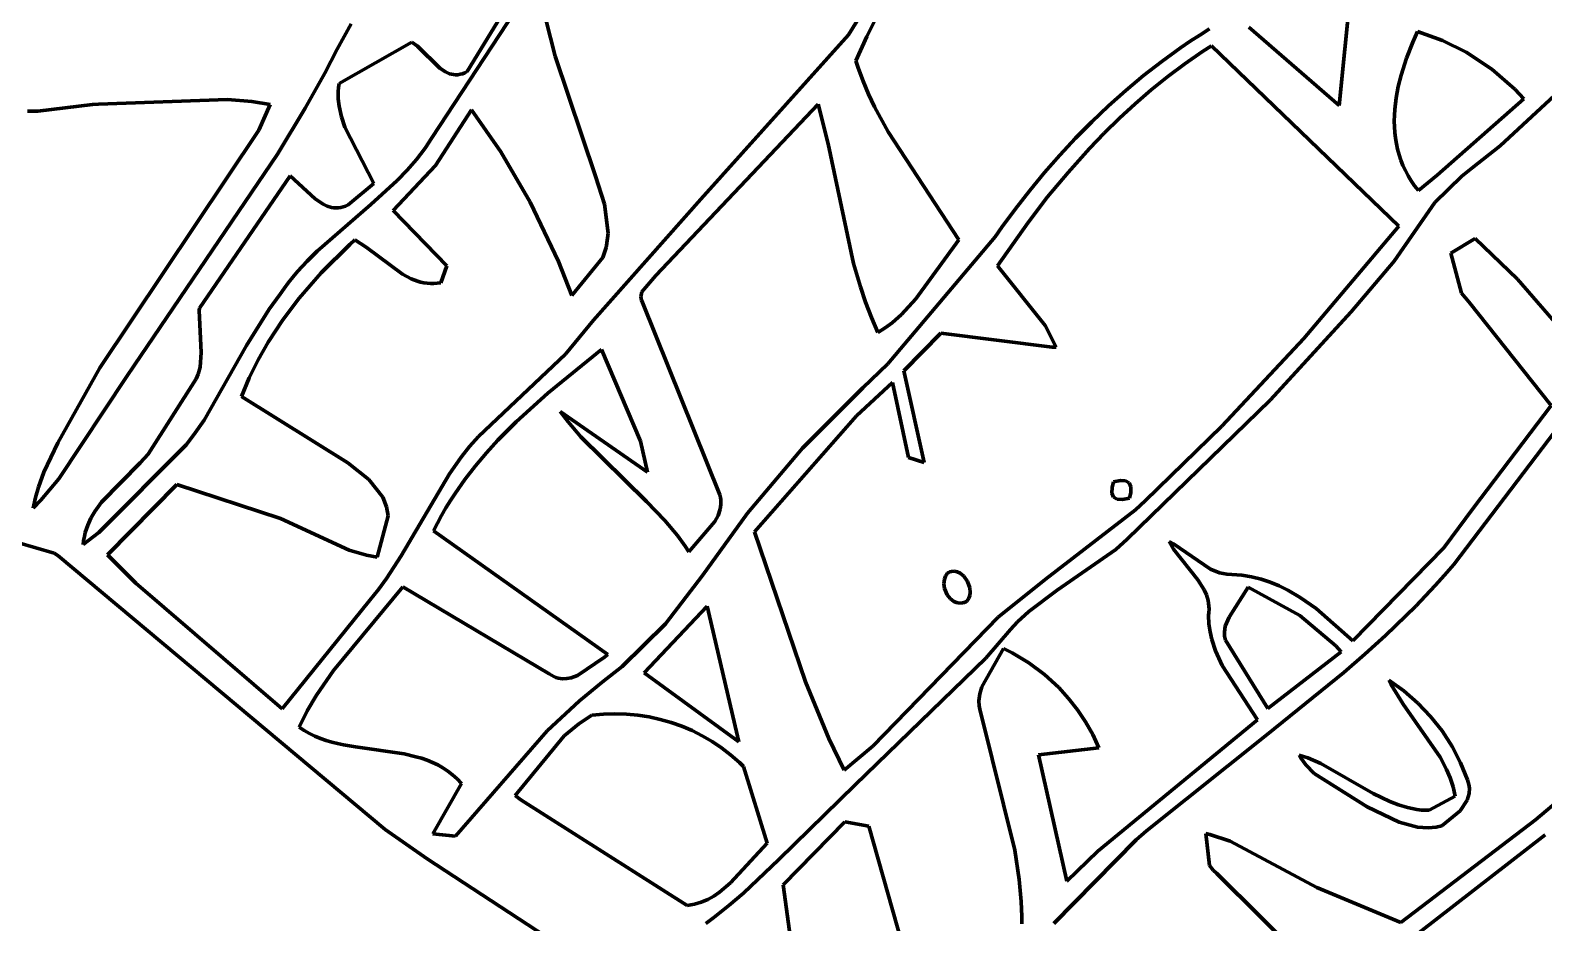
# Model space of a CAD drawing. Header units: millimetres. Extents: x 0 to 12.5, y 0 to 14.6.
# Drawn here: x 6.214 to 8.448, y 4.934 to 6.252 of the extents above; entities that cross this region are included whole.
import ezdxf

# ---------------------------------------------------------------- set-up
doc = ezdxf.new("R2010")
doc.units = ezdxf.units.MM
doc.layers.add('color#131313ff', color=7, linetype='CONTINUOUS', lineweight=100)
doc.layers.add('color#fcfcfcff', color=7, linetype='CONTINUOUS', lineweight=100)

msp = doc.modelspace()

# ---------------------------------------------------------------- linework, layer by layer
at = {"layer": 'color#131313ff'}
for p, q in [((7.4213, 6.2452), (7.4955, 6.3648)), ((6.9284, 6.3058), (6.8586, 6.1911)), ((8.1457, 6.1408), (8.1629, 6.3136)), ((6.8068, 6.0931), (6.9395, 6.2954)), ((6.677, 6.2429), (6.6873, 6.2615)), ((6.9746, 6.268), (6.9884, 6.214)), ((7.4603, 6.2667), (7.4485, 6.2427)), ((7.9398, 6.245), (7.9543, 6.2541)), ((8.0124, 6.2564), (8.1457, 6.1408)), ((6.667, 6.2241), (6.677, 6.2429)), ((6.7773, 6.2343), (6.6696, 6.1732)), ((6.7852, 6.2286), (6.7773, 6.2343)), ((7.2038, 6.0024), (7.4213, 6.2452)), ((7.4485, 6.2427), (7.4324, 6.2067)), ((7.9114, 6.2261), (7.9255, 6.2357)), ((7.9255, 6.2357), (7.9398, 6.245)), ((8.2543, 6.2347), (8.2448, 6.2107)), ((8.2614, 6.25), (8.2543, 6.2347)), ((8.2981, 6.2371), (8.2614, 6.25)), ((8.3329, 6.2199), (8.2981, 6.2371)), ((8.5621, 6.2479), (8.3833, 6.0813)), ((6.6486, 6.1889), (6.667, 6.2241)), ((6.8186, 6.196), (6.7852, 6.2286)), ((6.9884, 6.214), (7.0479, 6.0365)), ((7.8838, 6.2061), (7.9114, 6.2261)), ((7.944, 6.2205), (7.918, 6.2027)), ((7.9573, 6.2291), (7.944, 6.2205)), ((8.2336, 5.9625), (7.9573, 6.2291)), ((8.2448, 6.2107), (8.2369, 6.1859)), ((8.3707, 6.1948), (8.3329, 6.2199)), ((6.6196, 6.1369), (6.6486, 6.1889)), ((6.8268, 6.1905), (6.8186, 6.196)), ((6.8326, 6.1879), (6.8268, 6.1905)), ((6.8355, 6.1871), (6.8326, 6.1879)), ((6.8386, 6.1865), (6.8355, 6.1871)), ((6.8482, 6.187), (6.8449, 6.1864)), ((6.8516, 6.1879), (6.8482, 6.187)), ((6.8551, 6.1893), (6.8516, 6.1879)), ((6.8586, 6.1911), (6.8551, 6.1893)), ((7.4324, 6.2067), (7.4356, 6.1967)), ((7.4356, 6.1967), (7.4429, 6.177)), ((7.8568, 6.1851), (7.8838, 6.2061)), ((7.918, 6.2027), (7.8927, 6.1838)), ((8.4049, 6.165), (8.3707, 6.1948)), ((6.6689, 6.1674), (6.6686, 6.1617)), ((6.6696, 6.1732), (6.6689, 6.1674)), ((6.8417, 6.1863), (6.8386, 6.1865)), ((6.8449, 6.1864), (6.8417, 6.1863)), ((7.4429, 6.177), (7.451, 6.1578)), ((7.8306, 6.1633), (7.8568, 6.1851)), ((7.8927, 6.1838), (7.8682, 6.1641)), ((8.2328, 6.1691), (8.2297, 6.1521)), ((8.2369, 6.1859), (8.2328, 6.1691)), ((8.4183, 6.1509), (8.4049, 6.165)), ((6.2249, 6.1327), (6.3056, 6.1424)), ((6.3056, 6.1424), (6.3146, 6.1428)), ((6.3146, 6.1428), (6.5048, 6.1497)), ((6.5048, 6.1497), (6.5409, 6.1466)), ((6.5409, 6.1466), (6.5678, 6.1425)), ((6.5678, 6.1425), (6.5514, 6.1044)), ((6.6686, 6.1617), (6.6686, 6.1506)), ((6.6686, 6.1506), (6.6698, 6.1398)), ((7.3769, 6.1427), (7.1373, 5.8901)), ((7.3915, 6.0844), (7.3769, 6.1427)), ((7.451, 6.1578), (7.46, 6.1388)), ((7.8052, 6.1405), (7.8306, 6.1633)), ((7.8444, 6.1436), (7.8213, 6.1223)), ((7.8682, 6.1641), (7.8444, 6.1436)), ((8.2297, 6.1521), (8.2277, 6.135)), ((8.2902, 6.0379), (8.4183, 6.1509)), ((6.2099, 6.1328), (6.2249, 6.1327)), ((6.5787, 6.0689), (6.6196, 6.1369)), ((6.6698, 6.1398), (6.6732, 6.124)), ((6.6732, 6.124), (6.6782, 6.1087)), ((6.8653, 6.1345), (6.8121, 6.0524)), ((6.9084, 6.0726), (6.8653, 6.1345)), ((7.46, 6.1388), (7.4801, 6.1019)), ((7.7804, 6.117), (7.8052, 6.1405)), ((7.8213, 6.1223), (7.7988, 6.1002)), ((8.2272, 6.1265), (8.227, 6.118)), ((8.2277, 6.135), (8.2272, 6.1265)), ((6.5514, 6.1044), (6.3168, 5.7537)), ((6.6782, 6.1087), (6.7208, 6.0259)), ((7.4801, 6.1019), (7.5841, 5.9425)), ((7.7564, 6.0926), (7.7804, 6.117)), ((7.7988, 6.1002), (7.777, 6.0775)), ((8.227, 6.118), (8.2272, 6.1096)), ((8.2272, 6.1096), (8.2278, 6.1012)), ((8.2278, 6.1012), (8.2287, 6.0928)), ((6.7906, 6.0696), (6.7969, 6.0781)), ((6.7969, 6.0781), (6.8068, 6.0931)), ((7.4291, 5.9078), (7.3915, 6.0844)), ((7.7332, 6.0675), (7.7564, 6.0926)), ((7.777, 6.0775), (7.7456, 6.0422)), ((8.2287, 6.0928), (8.2301, 6.0845)), ((8.2301, 6.0845), (8.2318, 6.0763)), ((8.2318, 6.0763), (8.234, 6.0682)), ((8.3833, 6.0813), (8.3416, 6.0482)), ((6.3671, 5.7568), (6.5787, 6.0689)), ((6.7702, 6.0455), (6.784, 6.0614)), ((6.784, 6.0614), (6.7906, 6.0696)), ((6.9518, 5.9982), (6.9084, 6.0726)), ((7.7107, 6.0418), (7.7332, 6.0675)), ((8.234, 6.0682), (8.2366, 6.0603)), ((8.2366, 6.0603), (8.2397, 6.0524)), ((6.5974, 6.037), (6.4636, 5.8418)), ((6.6346, 6.0029), (6.5974, 6.037)), ((6.8121, 6.0524), (6.7496, 5.9858)), ((6.7556, 6.0304), (6.7702, 6.0455)), ((7.0479, 6.0365), (7.0612, 5.9952)), ((7.6889, 6.0154), (7.7107, 6.0418)), ((7.7456, 6.0422), (7.7154, 6.0058)), ((8.2397, 6.0524), (8.2433, 6.0447)), ((8.2433, 6.0447), (8.2474, 6.0371)), ((8.2474, 6.0371), (8.2519, 6.0296)), ((8.2627, 6.0153), (8.2902, 6.0379)), ((8.3268, 6.0366), (8.2869, 5.9976)), ((8.3416, 6.0482), (8.3268, 6.0366)), ((6.7208, 6.0259), (6.683, 5.994)), ((6.7168, 5.9949), (6.7556, 6.0304)), ((7.6679, 5.9885), (7.6889, 6.0154)), ((8.2519, 6.0296), (8.257, 6.0224)), ((8.257, 6.0224), (8.2627, 6.0153)), ((6.6462, 5.995), (6.6346, 6.0029)), ((6.6373, 5.9259), (6.7168, 5.9949)), ((6.6523, 5.9922), (6.6462, 5.995)), ((6.6586, 5.9904), (6.6523, 5.9922)), ((6.6618, 5.9899), (6.6586, 5.9904)), ((6.6652, 5.9897), (6.6618, 5.9899)), ((6.6686, 5.9898), (6.6652, 5.9897)), ((6.6721, 5.9903), (6.6686, 5.9898)), ((6.6756, 5.9911), (6.6721, 5.9903)), ((6.6793, 5.9924), (6.6756, 5.9911)), ((6.683, 5.994), (6.6793, 5.9924)), ((6.9934, 5.9106), (6.9518, 5.9982)), ((7.0451, 5.8238), (7.2038, 6.0024)), ((7.0612, 5.9952), (7.067, 5.9525)), ((7.6477, 5.961), (7.6679, 5.9885)), ((7.7154, 6.0058), (7.6866, 5.9683)), ((8.2869, 5.9976), (8.2267, 5.9111)), ((6.7496, 5.9858), (6.8285, 5.9039)), ((7.6866, 5.9683), (7.6414, 5.9039)), ((6.6929, 5.9423), (6.6856, 5.9357)), ((6.7096, 5.9318), (6.6929, 5.9423)), ((7.067, 5.9525), (7.0645, 5.9344)), ((7.4797, 5.7594), (7.6379, 5.9471)), ((7.5841, 5.9425), (7.5207, 5.8556)), ((7.6379, 5.9471), (7.6477, 5.961)), ((8.0937, 5.7968), (8.2336, 5.9625)), ((8.3104, 5.923), (8.3465, 5.9445)), ((8.3465, 5.9445), (8.409, 5.8845)), ((6.6224, 5.9111), (6.6373, 5.9259)), ((6.6856, 5.9357), (6.6433, 5.8937)), ((6.7631, 5.8919), (6.7096, 5.9318)), ((7.064, 5.9312), (7.0591, 5.9162)), ((7.0645, 5.9344), (7.064, 5.9312)), ((8.3264, 5.8639), (8.3104, 5.923)), ((6.6082, 5.8956), (6.6224, 5.9111)), ((6.8285, 5.9039), (6.8198, 5.8792)), ((7.0132, 5.8605), (6.9934, 5.9106)), ((7.0591, 5.9162), (7.0132, 5.8605)), ((7.439, 5.8732), (7.4291, 5.9078)), ((7.6414, 5.9039), (7.7115, 5.8159)), ((8.2267, 5.9111), (8.1633, 5.8361)), ((6.5886, 5.8708), (6.5949, 5.8793)), ((6.5949, 5.8793), (6.6015, 5.8876)), ((6.6015, 5.8876), (6.6082, 5.8956)), ((6.6433, 5.8937), (6.6108, 5.8562)), ((6.7762, 5.885), (6.7631, 5.8919)), ((6.7853, 5.8815), (6.7762, 5.885)), ((6.7899, 5.8801), (6.7853, 5.8815)), ((6.7947, 5.8791), (6.7899, 5.8801)), ((6.7995, 5.8784), (6.7947, 5.8791)), ((6.8044, 5.878), (6.7995, 5.8784)), ((6.8094, 5.878), (6.8044, 5.878)), ((6.8146, 5.8784), (6.8094, 5.878)), ((6.8198, 5.8792), (6.8146, 5.8784)), ((7.1373, 5.8901), (7.1163, 5.8658)), ((8.409, 5.8845), (8.4767, 5.806)), ((6.5665, 5.8402), (6.5826, 5.8621)), ((6.5826, 5.8621), (6.5886, 5.8708)), ((6.6108, 5.8562), (6.5869, 5.8244)), ((7.1163, 5.8658), (7.1148, 5.8583)), ((7.1148, 5.8583), (7.116, 5.8535)), ((7.116, 5.8535), (7.1177, 5.8501)), ((7.4467, 5.8504), (7.439, 5.8732)), ((7.5207, 5.8556), (7.4997, 5.8323)), ((8.3369, 5.8512), (8.3264, 5.8639)), ((6.4636, 5.8418), (6.4631, 5.8382)), ((6.4631, 5.8382), (6.4661, 5.7761)), ((6.5333, 5.7863), (6.5665, 5.8402)), ((7.1177, 5.8501), (7.2318, 5.5658)), ((7.4553, 5.828), (7.4467, 5.8504)), ((7.4997, 5.8323), (7.4858, 5.8199)), ((8.1633, 5.8361), (8.0439, 5.7059)), ((8.4584, 5.698), (8.3369, 5.8512)), ((6.5869, 5.8244), (6.5651, 5.7913)), ((7.0037, 5.7735), (7.0451, 5.8238)), ((7.465, 5.8058), (7.4553, 5.828)), ((7.4757, 5.8125), (7.465, 5.8058)), ((7.4858, 5.8199), (7.4757, 5.8125)), ((7.7115, 5.8159), (7.7281, 5.7841)), ((6.4706, 5.6763), (6.5333, 5.7863)), ((6.5651, 5.7913), (6.5504, 5.7654)), ((7.5579, 5.8045), (7.5031, 5.7489)), ((7.7221, 5.784), (7.5579, 5.8045)), ((7.9724, 5.6673), (8.0937, 5.7968)), ((6.4661, 5.7761), (6.4646, 5.7546)), ((6.5504, 5.7654), (6.5372, 5.7387)), ((6.8756, 5.6523), (7.0037, 5.7735)), ((7.0568, 5.7804), (6.978, 5.7163)), ((7.1147, 5.645), (7.0568, 5.7804)), ((7.7281, 5.7841), (7.7221, 5.784)), ((6.3168, 5.7537), (6.2544, 5.6425)), ((6.256, 5.5895), (6.356, 5.7404)), ((6.356, 5.7404), (6.3671, 5.7568)), ((6.4617, 5.744), (6.4587, 5.7372)), ((6.4646, 5.7546), (6.4617, 5.744)), ((7.4426, 5.7241), (7.4797, 5.7594)), ((7.5031, 5.7489), (7.5334, 5.6135)), ((6.4587, 5.7372), (6.3878, 5.6261)), ((6.5372, 5.7387), (6.5256, 5.7112)), ((7.3537, 5.6349), (7.4426, 5.7241)), ((7.4863, 5.732), (7.4332, 5.6826)), ((7.5102, 5.6212), (7.4863, 5.732)), ((6.5256, 5.7112), (6.6825, 5.613)), ((6.978, 5.7163), (6.9309, 5.6737)), ((8.0439, 5.7059), (7.8329, 5.5004)), ((8.3437, 5.5466), (8.4584, 5.698)), ((6.4551, 5.6541), (6.4706, 5.6763)), ((6.9309, 5.6737), (6.9041, 5.6467)), ((7.0077, 5.6737), (6.996, 5.6892)), ((6.996, 5.6892), (7.125, 5.5992)), ((7.0265, 5.6515), (7.0077, 5.6737)), ((7.4332, 5.6826), (7.2828, 5.5113)), ((8.4833, 5.6847), (8.3147, 5.4631)), ((6.4439, 5.6398), (6.4551, 5.6541)), ((6.8622, 5.6372), (6.8756, 5.6523)), ((7.1236, 5.5563), (7.0265, 5.6515)), ((7.8594, 5.5573), (7.9724, 5.6673)), ((6.2544, 5.6425), (6.2342, 5.5995)), ((6.3153, 5.5101), (6.4439, 5.6398)), ((6.8498, 5.6215), (6.8622, 5.6372)), ((6.9041, 5.6467), (6.8871, 5.628)), ((7.125, 5.5992), (7.1147, 5.645)), ((7.2724, 5.5389), (7.3537, 5.6349)), ((6.3763, 5.6133), (6.3192, 5.5551)), ((6.3878, 5.6261), (6.3763, 5.6133)), ((6.6825, 5.613), (6.7135, 5.5884)), ((6.8325, 5.597), (6.8498, 5.6215)), ((6.8708, 5.6087), (6.8553, 5.5888)), ((6.8871, 5.628), (6.8708, 5.6087)), ((7.5334, 5.6135), (7.5102, 5.6212)), ((6.2342, 5.5995), (6.2261, 5.5771)), ((6.2296, 5.558), (6.256, 5.5895)), ((6.7135, 5.5884), (6.7342, 5.5626)), ((6.7615, 5.476), (6.8325, 5.597)), ((6.8553, 5.5888), (6.8408, 5.568)), ((7.8104, 5.5766), (7.8124, 5.5851)), ((7.8124, 5.5851), (7.8227, 5.5872)), ((7.8227, 5.5872), (7.8304, 5.5866)), ((7.8304, 5.5866), (7.8355, 5.5835)), ((6.2216, 5.5618), (6.2181, 5.5462)), ((6.2261, 5.5771), (6.2216, 5.5618)), ((6.4302, 5.5813), (6.3278, 5.4774)), ((6.5832, 5.5309), (6.4302, 5.5813)), ((6.7342, 5.5626), (6.7397, 5.5482)), ((6.8408, 5.568), (6.8339, 5.5574)), ((7.2318, 5.5658), (7.2326, 5.562)), ((7.2326, 5.562), (7.2331, 5.5584)), ((7.8102, 5.5684), (7.8104, 5.5766)), ((7.8127, 5.5627), (7.8102, 5.5684)), ((7.8178, 5.5596), (7.8127, 5.5627)), ((7.8355, 5.5835), (7.8381, 5.5778)), ((7.8381, 5.5695), (7.8362, 5.561)), ((7.8381, 5.5778), (7.8381, 5.5695)), ((6.2181, 5.5462), (6.2296, 5.558)), ((6.3092, 5.5413), (6.3035, 5.5315)), ((6.3192, 5.5551), (6.3092, 5.5413)), ((6.7397, 5.5482), (6.7422, 5.5351)), ((6.8273, 5.5466), (6.8209, 5.5355)), ((6.8339, 5.5574), (6.8273, 5.5466)), ((7.1503, 5.5281), (7.1236, 5.5563)), ((7.2322, 5.5448), (7.2291, 5.5354)), ((7.2332, 5.5515), (7.2322, 5.5448)), ((7.2331, 5.5584), (7.2332, 5.5515)), ((7.7116, 5.4407), (7.8449, 5.544)), ((7.8257, 5.559), (7.8178, 5.5596)), ((7.8362, 5.561), (7.8257, 5.559)), ((7.8449, 5.544), (7.8594, 5.5573)), ((8.3001, 5.4877), (8.3437, 5.5466)), ((6.2987, 5.5212), (6.2968, 5.5157)), ((6.3035, 5.5315), (6.2987, 5.5212)), ((6.6848, 5.4842), (6.5832, 5.5309)), ((6.7422, 5.5351), (6.7261, 5.4739)), ((6.8148, 5.5242), (6.809, 5.5127)), ((6.8209, 5.5355), (6.8148, 5.5242)), ((7.1689, 5.5057), (7.1503, 5.5281)), ((7.2244, 5.5266), (7.1859, 5.4817)), ((7.2061, 5.447), (7.2724, 5.5389)), ((7.2291, 5.5354), (7.2244, 5.5266)), ((6.2492, 5.48), (6.1674, 5.5032)), ((6.292, 5.4924), (6.3153, 5.5101)), ((6.2927, 5.4985), (6.292, 5.4924)), ((6.2938, 5.5044), (6.2927, 5.4985)), ((6.2951, 5.5102), (6.2938, 5.5044)), ((6.2968, 5.5157), (6.2951, 5.5102)), ((6.809, 5.5127), (7.0664, 5.3303)), ((7.1804, 5.4899), (7.1689, 5.5057)), ((7.2828, 5.5113), (7.358, 5.29)), ((7.8329, 5.5004), (7.816, 5.4854)), ((7.9011, 5.4856), (7.8949, 5.497)), ((7.8949, 5.497), (7.9013, 5.4937)), ((6.2545, 5.4764), (6.2492, 5.48)), ((6.7379, 5.0718), (6.2545, 5.4764)), ((6.3278, 5.4774), (6.3697, 5.4354)), ((6.7102, 5.4766), (6.6848, 5.4842)), ((6.7261, 5.4739), (6.7102, 5.4766)), ((6.7397, 5.4423), (6.7615, 5.476)), ((7.1859, 5.4817), (7.1804, 5.4899)), ((7.816, 5.4854), (7.7295, 5.4252)), ((7.9371, 5.4403), (7.9011, 5.4856)), ((7.9013, 5.4937), (7.9559, 5.4562)), ((8.1658, 5.3501), (8.3001, 5.4877)), ((7.5673, 5.4496), (7.569, 5.4513)), ((7.569, 5.4513), (7.5712, 5.4522)), ((7.5712, 5.4522), (7.5734, 5.4528)), ((7.5734, 5.4528), (7.5778, 5.453)), ((7.5778, 5.453), (7.5821, 5.4521)), ((7.5821, 5.4521), (7.5861, 5.4502)), ((7.5861, 5.4502), (7.5915, 5.4458)), ((7.9559, 5.4562), (7.9691, 5.4508)), ((7.9691, 5.4508), (7.9798, 5.4486)), ((8.3147, 5.4631), (8.3011, 5.4473)), ((6.3697, 5.4354), (6.5855, 5.2499)), ((6.7638, 5.4303), (6.6613, 5.3067)), ((6.7279, 5.4262), (6.7397, 5.4423)), ((6.9798, 5.3014), (6.7638, 5.4303)), ((7.1516, 5.3755), (7.2061, 5.447)), ((7.5624, 5.4345), (7.5631, 5.4415)), ((7.5633, 5.4274), (7.5624, 5.4345)), ((7.5631, 5.4415), (7.5648, 5.4457)), ((7.5648, 5.4457), (7.5673, 5.4496)), ((7.5915, 5.4458), (7.5972, 5.438)), ((7.5972, 5.438), (7.6006, 5.4288)), ((7.6006, 5.4288), (7.6012, 5.4218)), ((7.6422, 5.3854), (7.7116, 5.4407)), ((7.9463, 5.4258), (7.9371, 5.4403)), ((7.9798, 5.4486), (7.9874, 5.4482)), ((8.0112, 5.4295), (7.9833, 5.3854)), ((7.9874, 5.4482), (7.9948, 5.4478)), ((7.9948, 5.4478), (8.0021, 5.4471)), ((8.0021, 5.4471), (8.0164, 5.4448)), ((8.0875, 5.3877), (8.0112, 5.4295)), ((8.0164, 5.4448), (8.0303, 5.4414)), ((8.0303, 5.4414), (8.0438, 5.437)), ((8.0438, 5.437), (8.057, 5.4316)), ((8.057, 5.4316), (8.0698, 5.4253)), ((8.2872, 5.4318), (8.2731, 5.4166)), ((8.3011, 5.4473), (8.2872, 5.4318)), ((6.5855, 5.2499), (6.7153, 5.4105)), ((6.7153, 5.4105), (6.7279, 5.4262)), ((7.5671, 5.4184), (7.5633, 5.4274)), ((7.5714, 5.4127), (7.5671, 5.4184)), ((7.5768, 5.4085), (7.5714, 5.4127)), ((7.5808, 5.4067), (7.5768, 5.4085)), ((7.5852, 5.406), (7.5808, 5.4067)), ((7.5899, 5.4063), (7.5852, 5.406)), ((7.5923, 5.407), (7.5899, 5.4063)), ((7.5947, 5.408), (7.5923, 5.407)), ((7.5964, 5.4096), (7.5947, 5.408)), ((7.599, 5.4132), (7.5964, 5.4096)), ((7.6005, 5.4174), (7.599, 5.4132)), ((7.6012, 5.4218), (7.6005, 5.4174)), ((7.7295, 5.4252), (7.6875, 5.3936)), ((7.9497, 5.4181), (7.9463, 5.4258)), ((7.9522, 5.41), (7.9497, 5.4181)), ((7.953, 5.4058), (7.9522, 5.41)), ((7.9535, 5.4015), (7.953, 5.4058)), ((8.0698, 5.4253), (8.0883, 5.4145)), ((8.0883, 5.4145), (8.1119, 5.3979)), ((8.2731, 5.4166), (8.2587, 5.4017)), ((7.2128, 5.4017), (7.1198, 5.3031)), ((7.2598, 5.2014), (7.2128, 5.4017)), ((7.4576, 5.1946), (7.6422, 5.3854)), ((7.6875, 5.3936), (7.6709, 5.3782)), ((7.9529, 5.3876), (7.9534, 5.3924)), ((7.9535, 5.3755), (7.9529, 5.3876)), ((7.9534, 5.3924), (7.9536, 5.397)), ((7.9536, 5.397), (7.9535, 5.4015)), ((7.9833, 5.3854), (7.9776, 5.3719)), ((8.1408, 5.3428), (8.0875, 5.3877)), ((8.1119, 5.3979), (8.1658, 5.3501)), ((8.2441, 5.387), (8.2142, 5.3584)), ((8.2587, 5.4017), (8.2441, 5.387)), ((7.0874, 5.3126), (7.1516, 5.3755)), ((7.6606, 5.3671), (7.6242, 5.3246)), ((7.6709, 5.3782), (7.6606, 5.3671)), ((7.9552, 5.3638), (7.9535, 5.3755)), ((7.9577, 5.3522), (7.9552, 5.3638)), ((7.9776, 5.3719), (7.9763, 5.3633)), ((7.9763, 5.3633), (7.9766, 5.3573)), ((7.6182, 5.2822), (7.6504, 5.339)), ((7.6504, 5.339), (7.6631, 5.3325)), ((7.9632, 5.3354), (7.9577, 5.3522)), ((7.9766, 5.3573), (7.9779, 5.3511)), ((7.9779, 5.3511), (8.0404, 5.2506)), ((8.1488, 5.3343), (8.1408, 5.3428)), ((8.2142, 5.3584), (8.1836, 5.3305)), ((7.0613, 5.3264), (7.0215, 5.2989)), ((7.0664, 5.3303), (7.0613, 5.3264)), ((7.6242, 5.3246), (7.4311, 5.1378)), ((7.6631, 5.3325), (7.6876, 5.3177)), ((7.6876, 5.3177), (7.7106, 5.3005)), ((7.9728, 5.3138), (7.9632, 5.3354)), ((8.0404, 5.2506), (8.1488, 5.3343)), ((8.1836, 5.3305), (8.1523, 5.3034)), ((6.6613, 5.3067), (6.6362, 5.2699)), ((6.9831, 5.2994), (6.9798, 5.3014)), ((6.9865, 5.2977), (6.9831, 5.2994)), ((6.9898, 5.2964), (6.9865, 5.2977)), ((6.9931, 5.2954), (6.9898, 5.2964)), ((6.9996, 5.2944), (6.9931, 5.2954)), ((7.006, 5.2945), (6.9996, 5.2944)), ((7.0123, 5.2956), (7.006, 5.2945)), ((7.0215, 5.2989), (7.0123, 5.2956)), ((7.0579, 5.2894), (7.0874, 5.3126)), ((7.1198, 5.3031), (7.2598, 5.2014)), ((7.7106, 5.3005), (7.7317, 5.2812)), ((8.0249, 5.2336), (7.9728, 5.3138)), ((8.1523, 5.3034), (8.0394, 5.212)), ((7.0243, 5.2619), (7.0579, 5.2894)), ((7.358, 5.29), (7.3925, 5.206)), ((7.6139, 5.2616), (7.6152, 5.272)), ((7.6152, 5.272), (7.6182, 5.2822)), ((7.7317, 5.2812), (7.7463, 5.2654)), ((8.2187, 5.2921), (8.2409, 5.2763)), ((8.2218, 5.2861), (8.2187, 5.2921)), ((8.2399, 5.257), (8.2218, 5.2861)), ((8.2409, 5.2763), (8.2616, 5.2585)), ((6.6362, 5.2699), (6.6228, 5.2468)), ((6.9767, 5.2175), (7.0243, 5.2619)), ((7.6142, 5.2544), (7.6139, 5.2616)), ((7.6156, 5.2471), (7.6142, 5.2544)), ((7.7463, 5.2654), (7.7596, 5.2486)), ((8.2949, 5.1785), (8.2399, 5.257)), ((8.2616, 5.2585), (8.2805, 5.2387)), ((6.6228, 5.2468), (6.6109, 5.2226)), ((7.0237, 5.2279), (7.0018, 5.2099)), ((7.0429, 5.2403), (7.0237, 5.2279)), ((7.0599, 5.2419), (7.0429, 5.2403)), ((7.0769, 5.2424), (7.0599, 5.2419)), ((7.0938, 5.242), (7.0769, 5.2424)), ((7.1106, 5.2404), (7.0938, 5.242)), ((7.1271, 5.2379), (7.1106, 5.2404)), ((7.1435, 5.2343), (7.1271, 5.2379)), ((7.1596, 5.2298), (7.1435, 5.2343)), ((7.1753, 5.2242), (7.1596, 5.2298)), ((7.6167, 5.2434), (7.6156, 5.2471)), ((7.6668, 5.0412), (7.6167, 5.2434)), ((7.7596, 5.2486), (7.7715, 5.2307)), ((7.7715, 5.2307), (7.7819, 5.212)), ((7.7893, 5.0398), (8.0249, 5.2336)), ((8.2805, 5.2387), (8.2975, 5.2173)), ((6.6109, 5.2226), (6.6184, 5.2177)), ((6.6184, 5.2177), (6.6261, 5.2134)), ((6.6261, 5.2134), (6.6341, 5.2096)), ((6.6341, 5.2096), (6.6422, 5.2062)), ((6.6422, 5.2062), (6.6505, 5.2033)), ((6.8417, 5.0617), (6.9767, 5.2175)), ((7.0018, 5.2099), (6.9297, 5.1217)), ((7.1907, 5.2177), (7.1753, 5.2242)), ((7.2057, 5.2102), (7.1907, 5.2177)), ((7.2202, 5.2018), (7.2057, 5.2102)), ((7.3925, 5.206), (7.4152, 5.1591)), ((7.7819, 5.212), (7.7908, 5.1923)), ((8.0394, 5.212), (7.8611, 5.0697)), ((8.2975, 5.2173), (8.3124, 5.1944)), ((6.6505, 5.2033), (6.659, 5.2008)), ((6.659, 5.2008), (6.6676, 5.1986)), ((6.6676, 5.1986), (6.6764, 5.1967)), ((6.6764, 5.1967), (6.6941, 5.1936)), ((6.6941, 5.1936), (6.7657, 5.1832)), ((6.7657, 5.1832), (6.7829, 5.1792)), ((7.2342, 5.1924), (7.2202, 5.2018)), ((7.2476, 5.1821), (7.2342, 5.1924)), ((7.2604, 5.1708), (7.2476, 5.1821)), ((7.4152, 5.1591), (7.4576, 5.1946)), ((7.7908, 5.1923), (7.7021, 5.1821)), ((7.7021, 5.1821), (7.7436, 4.9954)), ((8.3124, 5.1944), (8.3249, 5.1701)), ((6.7829, 5.1792), (6.7913, 5.1768)), ((6.7913, 5.1768), (6.7995, 5.1739)), ((6.7995, 5.1739), (6.8075, 5.1707)), ((6.8075, 5.1707), (6.8153, 5.167)), ((6.8153, 5.167), (6.8228, 5.1627)), ((6.8228, 5.1627), (6.8301, 5.1579)), ((7.2666, 5.1649), (7.2604, 5.1708)), ((7.3015, 5.0516), (7.2666, 5.1649)), ((8.0888, 5.1779), (8.0865, 5.1817)), ((8.0865, 5.1817), (8.0995, 5.1774)), ((8.0966, 5.1671), (8.0888, 5.1779)), ((8.1087, 5.1545), (8.0966, 5.1671)), ((8.0995, 5.1774), (8.1184, 5.1693)), ((8.1184, 5.1693), (8.196, 5.1248)), ((8.3042, 5.1604), (8.2949, 5.1785)), ((8.3094, 5.1478), (8.3042, 5.1604)), ((8.3249, 5.1701), (8.3349, 5.1448)), ((6.8502, 5.1396), (6.8083, 5.0652)), ((6.8301, 5.1579), (6.8371, 5.1525)), ((6.8371, 5.1525), (6.8438, 5.1464)), ((6.8438, 5.1464), (6.8502, 5.1396)), ((7.4311, 5.1378), (7.3186, 5.0272)), ((8.1867, 5.1051), (8.1087, 5.1545)), ((8.3137, 5.1347), (8.3094, 5.1478)), ((8.3349, 5.1448), (8.337, 5.1383)), ((8.337, 5.1383), (8.3379, 5.1327)), ((6.9297, 5.1217), (6.9381, 5.1155)), ((6.9381, 5.1155), (7.1834, 4.9596)), ((8.196, 5.1248), (8.2206, 5.1128)), ((8.2783, 5.1003), (8.3167, 5.1209)), ((8.3154, 5.1279), (8.3137, 5.1347)), ((8.3167, 5.1209), (8.3154, 5.1279)), ((8.3347, 5.1149), (8.3242, 5.0995)), ((8.3377, 5.1248), (8.3347, 5.1149)), ((8.3379, 5.1327), (8.3377, 5.1248)), ((8.4354, 5.0861), (8.4764, 5.1205)), ((8.2341, 5.0826), (8.1867, 5.1051)), ((8.2206, 5.1128), (8.2333, 5.108)), ((8.2333, 5.108), (8.2464, 5.1041)), ((8.2464, 5.1041), (8.2532, 5.1026)), ((8.2532, 5.1026), (8.26, 5.1013)), ((8.26, 5.1013), (8.267, 5.1004)), ((8.267, 5.1004), (8.2783, 5.1003)), ((8.3242, 5.0995), (8.2971, 5.0771)), ((6.7997, 5.0285), (6.7379, 5.0718)), ((7.3252, 4.99), (7.4161, 5.0831)), ((7.4161, 5.0831), (7.4515, 5.0764)), ((7.4515, 5.0764), (7.524, 4.8208)), ((8.2612, 5.0751), (8.2341, 5.0826)), ((8.2368, 4.9345), (8.4354, 5.0861)), ((8.277, 5.074), (8.2612, 5.0751)), ((8.289, 5.0752), (8.277, 5.074)), ((8.2971, 5.0771), (8.289, 5.0752)), ((6.8083, 5.0652), (6.8417, 5.0617)), ((7.2472, 4.993), (7.3015, 5.0516)), ((7.8459, 5.0562), (7.7245, 4.9329)), ((7.8611, 5.0697), (7.8459, 5.0562)), ((7.9545, 5.0184), (7.9487, 5.066)), ((7.9487, 5.066), (7.9549, 5.0644)), ((7.9549, 5.0644), (7.9848, 5.0543)), ((7.9848, 5.0543), (8.1127, 4.9859)), ((8.4494, 5.064), (8.0907, 4.7851)), ((7.1158, 4.8218), (6.7997, 5.0285)), ((7.3186, 5.0272), (7.2665, 4.9779)), ((7.6734, 4.9979), (7.6668, 5.0412)), ((7.7436, 4.9954), (7.7893, 5.0398)), ((7.9595, 5.0114), (7.9545, 5.0184)), ((7.9649, 5.0068), (7.9595, 5.0114)), ((8.1273, 4.8461), (7.9649, 5.0068)), ((7.2313, 4.9793), (7.2472, 4.993)), ((7.3406, 4.8748), (7.3252, 4.99)), ((7.6763, 4.9652), (7.6734, 4.9979)), ((8.1127, 4.9859), (8.2368, 4.9345)), ((7.1834, 4.9596), (7.1888, 4.9603)), ((7.1888, 4.9603), (7.1941, 4.9614)), ((7.1941, 4.9614), (7.1992, 4.9627)), ((7.1992, 4.9627), (7.2042, 4.9643)), ((7.2042, 4.9643), (7.2137, 4.9684)), ((7.2137, 4.9684), (7.2227, 4.9734)), ((7.2449, 4.9593), (7.2226, 4.9415)), ((7.2227, 4.9734), (7.2313, 4.9793)), ((7.2665, 4.9779), (7.2449, 4.9593)), ((7.6772, 4.9432), (7.6763, 4.9652)), ((7.2226, 4.9415), (7.2112, 4.933)), ((7.6773, 4.9322), (7.6772, 4.9432))]:
    msp.add_line(p, q, dxfattribs=at)
at = {"layer": 'color#fcfcfcff'}
for p, q in [((7.4955, 6.3648), (7.4213, 6.2452)), ((6.8586, 6.1911), (6.9284, 6.3058)), ((8.1629, 6.3136), (8.1457, 6.1408)), ((6.9395, 6.2954), (6.8068, 6.0931)), ((6.6873, 6.2615), (6.677, 6.2429)), ((6.9884, 6.214), (6.9746, 6.268)), ((7.4485, 6.2427), (7.4603, 6.2667)), ((7.9543, 6.2541), (7.9398, 6.245)), ((8.1457, 6.1408), (8.0124, 6.2564)), ((6.677, 6.2429), (6.667, 6.2241)), ((6.6696, 6.1732), (6.7773, 6.2343)), ((6.7773, 6.2343), (6.7852, 6.2286)), ((7.4213, 6.2452), (7.2038, 6.0024)), ((7.4324, 6.2067), (7.4485, 6.2427)), ((7.9255, 6.2357), (7.9114, 6.2261)), ((7.9398, 6.245), (7.9255, 6.2357)), ((8.2448, 6.2107), (8.2543, 6.2347)), ((8.2543, 6.2347), (8.2614, 6.25)), ((8.2614, 6.25), (8.2981, 6.2371)), ((8.2981, 6.2371), (8.3329, 6.2199)), ((8.3833, 6.0813), (8.5621, 6.2479)), ((6.667, 6.2241), (6.6486, 6.1889)), ((6.7852, 6.2286), (6.8186, 6.196)), ((7.0479, 6.0365), (6.9884, 6.214)), ((7.9114, 6.2261), (7.8838, 6.2061)), ((7.918, 6.2027), (7.944, 6.2205)), ((7.944, 6.2205), (7.9573, 6.2291)), ((7.9573, 6.2291), (8.2336, 5.9625)), ((8.2369, 6.1859), (8.2448, 6.2107)), ((8.3329, 6.2199), (8.3707, 6.1948)), ((6.6486, 6.1889), (6.6196, 6.1369)), ((6.8186, 6.196), (6.8268, 6.1905)), ((6.8268, 6.1905), (6.8326, 6.1879)), ((6.8326, 6.1879), (6.8355, 6.1871)), ((6.8355, 6.1871), (6.8386, 6.1865)), ((6.8449, 6.1864), (6.8482, 6.187)), ((6.8482, 6.187), (6.8516, 6.1879)), ((6.8516, 6.1879), (6.8551, 6.1893)), ((6.8551, 6.1893), (6.8586, 6.1911)), ((7.4356, 6.1967), (7.4324, 6.2067)), ((7.4429, 6.177), (7.4356, 6.1967)), ((7.8838, 6.2061), (7.8568, 6.1851)), ((7.8927, 6.1838), (7.918, 6.2027)), ((8.3707, 6.1948), (8.4049, 6.165)), ((6.6686, 6.1617), (6.6689, 6.1674)), ((6.6689, 6.1674), (6.6696, 6.1732)), ((6.8386, 6.1865), (6.8417, 6.1863)), ((6.8417, 6.1863), (6.8449, 6.1864)), ((7.451, 6.1578), (7.4429, 6.177)), ((7.8568, 6.1851), (7.8306, 6.1633)), ((7.8682, 6.1641), (7.8927, 6.1838)), ((8.2297, 6.1521), (8.2328, 6.1691)), ((8.2328, 6.1691), (8.2369, 6.1859)), ((8.4049, 6.165), (8.4183, 6.1509)), ((6.3056, 6.1424), (6.2249, 6.1327)), ((6.3146, 6.1428), (6.3056, 6.1424)), ((6.5048, 6.1497), (6.3146, 6.1428)), ((6.5409, 6.1466), (6.5048, 6.1497)), ((6.5678, 6.1425), (6.5409, 6.1466)), ((6.5514, 6.1044), (6.5678, 6.1425)), ((6.6686, 6.1506), (6.6686, 6.1617)), ((6.6698, 6.1398), (6.6686, 6.1506)), ((7.1373, 5.8901), (7.3769, 6.1427)), ((7.3769, 6.1427), (7.3915, 6.0844)), ((7.46, 6.1388), (7.451, 6.1578)), ((7.8306, 6.1633), (7.8052, 6.1405)), ((7.8213, 6.1223), (7.8444, 6.1436)), ((7.8444, 6.1436), (7.8682, 6.1641)), ((8.2277, 6.135), (8.2297, 6.1521)), ((8.4183, 6.1509), (8.2902, 6.0379)), ((6.2249, 6.1327), (6.2099, 6.1328)), ((6.6196, 6.1369), (6.5787, 6.0689)), ((6.6732, 6.124), (6.6698, 6.1398)), ((6.6782, 6.1087), (6.6732, 6.124)), ((6.8121, 6.0524), (6.8653, 6.1345)), ((6.8653, 6.1345), (6.9084, 6.0726)), ((7.4801, 6.1019), (7.46, 6.1388)), ((7.8052, 6.1405), (7.7804, 6.117)), ((7.7988, 6.1002), (7.8213, 6.1223)), ((8.227, 6.118), (8.2272, 6.1265)), ((8.2272, 6.1265), (8.2277, 6.135)), ((6.3168, 5.7537), (6.5514, 6.1044)), ((6.7208, 6.0259), (6.6782, 6.1087)), ((7.5841, 5.9425), (7.4801, 6.1019)), ((7.7804, 6.117), (7.7564, 6.0926)), ((7.777, 6.0775), (7.7988, 6.1002)), ((8.2272, 6.1096), (8.227, 6.118)), ((8.2278, 6.1012), (8.2272, 6.1096)), ((8.2287, 6.0928), (8.2278, 6.1012)), ((6.7969, 6.0781), (6.7906, 6.0696)), ((6.8068, 6.0931), (6.7969, 6.0781)), ((7.3915, 6.0844), (7.4291, 5.9078)), ((7.7564, 6.0926), (7.7332, 6.0675)), ((7.7456, 6.0422), (7.777, 6.0775)), ((8.2301, 6.0845), (8.2287, 6.0928)), ((8.2318, 6.0763), (8.2301, 6.0845)), ((8.234, 6.0682), (8.2318, 6.0763)), ((8.3416, 6.0482), (8.3833, 6.0813)), ((6.5787, 6.0689), (6.3671, 5.7568)), ((6.784, 6.0614), (6.7702, 6.0455)), ((6.7906, 6.0696), (6.784, 6.0614)), ((6.9084, 6.0726), (6.9518, 5.9982)), ((7.7332, 6.0675), (7.7107, 6.0418)), ((8.2366, 6.0603), (8.234, 6.0682)), ((8.2397, 6.0524), (8.2366, 6.0603)), ((6.4636, 5.8418), (6.5974, 6.037)), ((6.5974, 6.037), (6.6346, 6.0029)), ((6.7496, 5.9858), (6.8121, 6.0524)), ((6.7702, 6.0455), (6.7556, 6.0304)), ((7.0612, 5.9952), (7.0479, 6.0365)), ((7.7107, 6.0418), (7.6889, 6.0154)), ((7.7154, 6.0058), (7.7456, 6.0422)), ((8.2433, 6.0447), (8.2397, 6.0524)), ((8.2474, 6.0371), (8.2433, 6.0447)), ((8.2519, 6.0296), (8.2474, 6.0371)), ((8.2902, 6.0379), (8.2627, 6.0153)), ((8.2869, 5.9976), (8.3268, 6.0366)), ((8.3268, 6.0366), (8.3416, 6.0482)), ((6.683, 5.994), (6.7208, 6.0259)), ((6.7556, 6.0304), (6.7168, 5.9949)), ((7.6889, 6.0154), (7.6679, 5.9885)), ((8.257, 6.0224), (8.2519, 6.0296)), ((8.2627, 6.0153), (8.257, 6.0224)), ((6.6346, 6.0029), (6.6462, 5.995)), ((6.7168, 5.9949), (6.6373, 5.9259)), ((6.6462, 5.995), (6.6523, 5.9922)), ((6.6523, 5.9922), (6.6586, 5.9904)), ((6.6586, 5.9904), (6.6618, 5.9899)), ((6.6618, 5.9899), (6.6652, 5.9897)), ((6.6652, 5.9897), (6.6686, 5.9898)), ((6.6686, 5.9898), (6.6721, 5.9903)), ((6.6721, 5.9903), (6.6756, 5.9911)), ((6.6756, 5.9911), (6.6793, 5.9924)), ((6.6793, 5.9924), (6.683, 5.994)), ((6.9518, 5.9982), (6.9934, 5.9106)), ((7.2038, 6.0024), (7.0451, 5.8238)), ((7.067, 5.9525), (7.0612, 5.9952)), ((7.6679, 5.9885), (7.6477, 5.961)), ((7.6866, 5.9683), (7.7154, 6.0058)), ((8.2267, 5.9111), (8.2869, 5.9976)), ((6.8285, 5.9039), (6.7496, 5.9858)), ((7.6414, 5.9039), (7.6866, 5.9683)), ((6.6856, 5.9357), (6.6929, 5.9423)), ((6.6929, 5.9423), (6.7096, 5.9318)), ((7.0645, 5.9344), (7.067, 5.9525)), ((7.6379, 5.9471), (7.4797, 5.7594)), ((7.5207, 5.8556), (7.5841, 5.9425)), ((7.6477, 5.961), (7.6379, 5.9471)), ((8.2336, 5.9625), (8.0937, 5.7968)), ((8.3465, 5.9445), (8.3104, 5.923)), ((8.409, 5.8845), (8.3465, 5.9445)), ((6.6373, 5.9259), (6.6224, 5.9111)), ((6.6433, 5.8937), (6.6856, 5.9357)), ((6.7096, 5.9318), (6.7631, 5.8919)), ((7.0591, 5.9162), (7.064, 5.9312)), ((7.064, 5.9312), (7.0645, 5.9344)), ((8.3104, 5.923), (8.3264, 5.8639)), ((6.6224, 5.9111), (6.6082, 5.8956)), ((6.8198, 5.8792), (6.8285, 5.9039)), ((6.9934, 5.9106), (7.0132, 5.8605)), ((7.0132, 5.8605), (7.0591, 5.9162)), ((7.4291, 5.9078), (7.439, 5.8732)), ((7.7115, 5.8159), (7.6414, 5.9039)), ((8.1633, 5.8361), (8.2267, 5.9111)), ((6.5949, 5.8793), (6.5886, 5.8708)), ((6.6015, 5.8876), (6.5949, 5.8793)), ((6.6082, 5.8956), (6.6015, 5.8876)), ((6.6108, 5.8562), (6.6433, 5.8937)), ((6.7631, 5.8919), (6.7762, 5.885)), ((6.7762, 5.885), (6.7853, 5.8815)), ((6.7853, 5.8815), (6.7899, 5.8801)), ((6.7899, 5.8801), (6.7947, 5.8791)), ((6.7947, 5.8791), (6.7995, 5.8784)), ((6.7995, 5.8784), (6.8044, 5.878)), ((6.8044, 5.878), (6.8094, 5.878)), ((6.8094, 5.878), (6.8146, 5.8784)), ((6.8146, 5.8784), (6.8198, 5.8792)), ((7.1163, 5.8658), (7.1373, 5.8901)), ((8.4767, 5.806), (8.409, 5.8845)), ((6.5826, 5.8621), (6.5665, 5.8402)), ((6.5886, 5.8708), (6.5826, 5.8621)), ((6.5869, 5.8244), (6.6108, 5.8562)), ((7.1148, 5.8583), (7.1163, 5.8658)), ((7.116, 5.8535), (7.1148, 5.8583)), ((7.1177, 5.8501), (7.116, 5.8535)), ((7.439, 5.8732), (7.4467, 5.8504)), ((7.4997, 5.8323), (7.5207, 5.8556)), ((8.3264, 5.8639), (8.3369, 5.8512)), ((6.4631, 5.8382), (6.4636, 5.8418)), ((6.4661, 5.7761), (6.4631, 5.8382)), ((6.5665, 5.8402), (6.5333, 5.7863)), ((7.2318, 5.5658), (7.1177, 5.8501)), ((7.4467, 5.8504), (7.4553, 5.828)), ((7.4858, 5.8199), (7.4997, 5.8323)), ((8.0439, 5.7059), (8.1633, 5.8361)), ((8.3369, 5.8512), (8.4584, 5.698)), ((6.5651, 5.7913), (6.5869, 5.8244)), ((7.0451, 5.8238), (7.0037, 5.7735)), ((7.4553, 5.828), (7.465, 5.8058)), ((7.465, 5.8058), (7.4757, 5.8125)), ((7.4757, 5.8125), (7.4858, 5.8199)), ((7.7281, 5.7841), (7.7115, 5.8159)), ((6.5333, 5.7863), (6.4706, 5.6763)), ((6.5504, 5.7654), (6.5651, 5.7913)), ((7.5031, 5.7489), (7.5579, 5.8045)), ((7.5579, 5.8045), (7.7221, 5.784)), ((8.0937, 5.7968), (7.9724, 5.6673)), ((6.4646, 5.7546), (6.4661, 5.7761)), ((6.5372, 5.7387), (6.5504, 5.7654)), ((7.0037, 5.7735), (6.8756, 5.6523)), ((6.978, 5.7163), (7.0568, 5.7804)), ((7.0568, 5.7804), (7.1147, 5.645)), ((7.7221, 5.784), (7.7281, 5.7841)), ((6.2544, 5.6425), (6.3168, 5.7537)), ((6.356, 5.7404), (6.256, 5.5895)), ((6.3671, 5.7568), (6.356, 5.7404)), ((6.4587, 5.7372), (6.4617, 5.744)), ((6.4617, 5.744), (6.4646, 5.7546)), ((7.4797, 5.7594), (7.4426, 5.7241)), ((7.5334, 5.6135), (7.5031, 5.7489)), ((6.3878, 5.6261), (6.4587, 5.7372)), ((6.5256, 5.7112), (6.5372, 5.7387)), ((7.4426, 5.7241), (7.3537, 5.6349)), ((7.4332, 5.6826), (7.4863, 5.732)), ((7.4863, 5.732), (7.5102, 5.6212)), ((6.6825, 5.613), (6.5256, 5.7112)), ((6.9309, 5.6737), (6.978, 5.7163)), ((7.8329, 5.5004), (8.0439, 5.7059)), ((8.4584, 5.698), (8.3437, 5.5466)), ((6.4706, 5.6763), (6.4551, 5.6541)), ((6.9041, 5.6467), (6.9309, 5.6737)), ((7.125, 5.5992), (6.996, 5.6892)), ((6.996, 5.6892), (7.0077, 5.6737)), ((7.0077, 5.6737), (7.0265, 5.6515)), ((7.2828, 5.5113), (7.4332, 5.6826)), ((8.3147, 5.4631), (8.4833, 5.6847)), ((6.4551, 5.6541), (6.4439, 5.6398)), ((6.8756, 5.6523), (6.8622, 5.6372)), ((7.0265, 5.6515), (7.1236, 5.5563)), ((7.9724, 5.6673), (7.8594, 5.5573)), ((6.2342, 5.5995), (6.2544, 5.6425)), ((6.4439, 5.6398), (6.3153, 5.5101)), ((6.8622, 5.6372), (6.8498, 5.6215)), ((6.8871, 5.628), (6.9041, 5.6467)), ((7.1147, 5.645), (7.125, 5.5992)), ((7.3537, 5.6349), (7.2724, 5.5389)), ((6.3192, 5.5551), (6.3763, 5.6133)), ((6.3763, 5.6133), (6.3878, 5.6261)), ((6.7135, 5.5884), (6.6825, 5.613)), ((6.8498, 5.6215), (6.8325, 5.597)), ((6.8553, 5.5888), (6.8708, 5.6087)), ((6.8708, 5.6087), (6.8871, 5.628)), ((7.5102, 5.6212), (7.5334, 5.6135)), ((6.2261, 5.5771), (6.2342, 5.5995)), ((6.256, 5.5895), (6.2296, 5.558)), ((6.7342, 5.5626), (6.7135, 5.5884)), ((6.8325, 5.597), (6.7615, 5.476)), ((6.8408, 5.568), (6.8553, 5.5888)), ((7.8124, 5.5851), (7.8104, 5.5766)), ((7.8227, 5.5872), (7.8124, 5.5851)), ((7.8304, 5.5866), (7.8227, 5.5872)), ((7.8355, 5.5835), (7.8304, 5.5866)), ((6.2181, 5.5462), (6.2216, 5.5618)), ((6.2216, 5.5618), (6.2261, 5.5771)), ((6.3278, 5.4774), (6.4302, 5.5813)), ((6.4302, 5.5813), (6.5832, 5.5309)), ((6.7397, 5.5482), (6.7342, 5.5626)), ((6.8339, 5.5574), (6.8408, 5.568)), ((7.2326, 5.562), (7.2318, 5.5658)), ((7.2331, 5.5584), (7.2326, 5.562)), ((7.8104, 5.5766), (7.8102, 5.5684)), ((7.8102, 5.5684), (7.8127, 5.5627)), ((7.8127, 5.5627), (7.8178, 5.5596)), ((7.8381, 5.5778), (7.8355, 5.5835)), ((7.8362, 5.561), (7.8381, 5.5695)), ((7.8381, 5.5695), (7.8381, 5.5778)), ((6.2296, 5.558), (6.2181, 5.5462)), ((6.3035, 5.5315), (6.3092, 5.5413)), ((6.3092, 5.5413), (6.3192, 5.5551)), ((6.7422, 5.5351), (6.7397, 5.5482)), ((6.8209, 5.5355), (6.8273, 5.5466)), ((6.8273, 5.5466), (6.8339, 5.5574)), ((7.1236, 5.5563), (7.1503, 5.5281)), ((7.2291, 5.5354), (7.2322, 5.5448)), ((7.2322, 5.5448), (7.2332, 5.5515)), ((7.2332, 5.5515), (7.2331, 5.5584)), ((7.8449, 5.544), (7.7116, 5.4407)), ((7.8178, 5.5596), (7.8257, 5.559)), ((7.8257, 5.559), (7.8362, 5.561)), ((7.8594, 5.5573), (7.8449, 5.544)), ((8.3437, 5.5466), (8.3001, 5.4877)), ((6.2968, 5.5157), (6.2987, 5.5212)), ((6.2987, 5.5212), (6.3035, 5.5315)), ((6.5832, 5.5309), (6.6848, 5.4842)), ((6.7261, 5.4739), (6.7422, 5.5351)), ((6.809, 5.5127), (6.8148, 5.5242)), ((6.8148, 5.5242), (6.8209, 5.5355)), ((7.1503, 5.5281), (7.1689, 5.5057)), ((7.1859, 5.4817), (7.2244, 5.5266)), ((7.2724, 5.5389), (7.2061, 5.447)), ((7.2244, 5.5266), (7.2291, 5.5354)), ((6.1674, 5.5032), (6.2492, 5.48)), ((6.3153, 5.5101), (6.292, 5.4924)), ((6.292, 5.4924), (6.2927, 5.4985)), ((6.2927, 5.4985), (6.2938, 5.5044)), ((6.2938, 5.5044), (6.2951, 5.5102)), ((6.2951, 5.5102), (6.2968, 5.5157)), ((7.0664, 5.3303), (6.809, 5.5127)), ((7.1689, 5.5057), (7.1804, 5.4899)), ((7.358, 5.29), (7.2828, 5.5113)), ((7.816, 5.4854), (7.8329, 5.5004)), ((7.9013, 5.4937), (7.8949, 5.497)), ((7.8949, 5.497), (7.9011, 5.4856)), ((6.2492, 5.48), (6.2545, 5.4764)), ((6.2545, 5.4764), (6.7379, 5.0718)), ((6.3697, 5.4354), (6.3278, 5.4774)), ((6.6848, 5.4842), (6.7102, 5.4766)), ((6.7102, 5.4766), (6.7261, 5.4739)), ((6.7615, 5.476), (6.7397, 5.4423)), ((7.1804, 5.4899), (7.1859, 5.4817)), ((7.7295, 5.4252), (7.816, 5.4854)), ((7.9011, 5.4856), (7.9371, 5.4403)), ((7.9559, 5.4562), (7.9013, 5.4937)), ((8.3001, 5.4877), (8.1658, 5.3501)), ((7.569, 5.4513), (7.5673, 5.4496)), ((7.5712, 5.4522), (7.569, 5.4513)), ((7.5734, 5.4528), (7.5712, 5.4522)), ((7.5778, 5.453), (7.5734, 5.4528)), ((7.5821, 5.4521), (7.5778, 5.453)), ((7.5861, 5.4502), (7.5821, 5.4521)), ((7.5915, 5.4458), (7.5861, 5.4502)), ((7.9691, 5.4508), (7.9559, 5.4562)), ((7.9798, 5.4486), (7.9691, 5.4508)), ((8.3011, 5.4473), (8.3147, 5.4631)), ((6.5855, 5.2499), (6.3697, 5.4354)), ((6.6613, 5.3067), (6.7638, 5.4303)), ((6.7397, 5.4423), (6.7279, 5.4262)), ((6.7638, 5.4303), (6.9798, 5.3014)), ((7.2061, 5.447), (7.1516, 5.3755)), ((7.5631, 5.4415), (7.5624, 5.4345)), ((7.5624, 5.4345), (7.5633, 5.4274)), ((7.5648, 5.4457), (7.5631, 5.4415)), ((7.5673, 5.4496), (7.5648, 5.4457)), ((7.5972, 5.438), (7.5915, 5.4458)), ((7.6006, 5.4288), (7.5972, 5.438)), ((7.6012, 5.4218), (7.6006, 5.4288)), ((7.7116, 5.4407), (7.6422, 5.3854)), ((7.9371, 5.4403), (7.9463, 5.4258)), ((7.9874, 5.4482), (7.9798, 5.4486)), ((7.9833, 5.3854), (8.0112, 5.4295)), ((7.9948, 5.4478), (7.9874, 5.4482)), ((8.0021, 5.4471), (7.9948, 5.4478)), ((8.0164, 5.4448), (8.0021, 5.4471)), ((8.0112, 5.4295), (8.0875, 5.3877)), ((8.0303, 5.4414), (8.0164, 5.4448)), ((8.0438, 5.437), (8.0303, 5.4414)), ((8.057, 5.4316), (8.0438, 5.437)), ((8.0698, 5.4253), (8.057, 5.4316)), ((8.2731, 5.4166), (8.2872, 5.4318)), ((8.2872, 5.4318), (8.3011, 5.4473)), ((6.7153, 5.4105), (6.5855, 5.2499)), ((6.7279, 5.4262), (6.7153, 5.4105)), ((7.5633, 5.4274), (7.5671, 5.4184)), ((7.5671, 5.4184), (7.5714, 5.4127)), ((7.5714, 5.4127), (7.5768, 5.4085)), ((7.5768, 5.4085), (7.5808, 5.4067)), ((7.5808, 5.4067), (7.5852, 5.406)), ((7.5852, 5.406), (7.5899, 5.4063)), ((7.5899, 5.4063), (7.5923, 5.407)), ((7.5923, 5.407), (7.5947, 5.408)), ((7.5947, 5.408), (7.5964, 5.4096)), ((7.5964, 5.4096), (7.599, 5.4132)), ((7.599, 5.4132), (7.6005, 5.4174)), ((7.6005, 5.4174), (7.6012, 5.4218)), ((7.6875, 5.3936), (7.7295, 5.4252)), ((7.9463, 5.4258), (7.9497, 5.4181)), ((7.9497, 5.4181), (7.9522, 5.41)), ((7.9522, 5.41), (7.953, 5.4058)), ((7.953, 5.4058), (7.9535, 5.4015)), ((8.0883, 5.4145), (8.0698, 5.4253)), ((8.1119, 5.3979), (8.0883, 5.4145)), ((8.2587, 5.4017), (8.2731, 5.4166)), ((7.1198, 5.3031), (7.2128, 5.4017)), ((7.2128, 5.4017), (7.2598, 5.2014)), ((7.6422, 5.3854), (7.4576, 5.1946)), ((7.6709, 5.3782), (7.6875, 5.3936)), ((7.9534, 5.3924), (7.9529, 5.3876)), ((7.9529, 5.3876), (7.9535, 5.3755)), ((7.9536, 5.397), (7.9534, 5.3924)), ((7.9535, 5.4015), (7.9536, 5.397)), ((7.9776, 5.3719), (7.9833, 5.3854)), ((8.0875, 5.3877), (8.1408, 5.3428)), ((8.1658, 5.3501), (8.1119, 5.3979)), ((8.2142, 5.3584), (8.2441, 5.387)), ((8.2441, 5.387), (8.2587, 5.4017)), ((7.1516, 5.3755), (7.0874, 5.3126)), ((7.6242, 5.3246), (7.6606, 5.3671)), ((7.6606, 5.3671), (7.6709, 5.3782)), ((7.9535, 5.3755), (7.9552, 5.3638)), ((7.9552, 5.3638), (7.9577, 5.3522)), ((7.9763, 5.3633), (7.9776, 5.3719)), ((7.9766, 5.3573), (7.9763, 5.3633)), ((7.6504, 5.339), (7.6182, 5.2822)), ((7.6631, 5.3325), (7.6504, 5.339)), ((7.9577, 5.3522), (7.9632, 5.3354)), ((7.9779, 5.3511), (7.9766, 5.3573)), ((8.0404, 5.2506), (7.9779, 5.3511)), ((8.1408, 5.3428), (8.1488, 5.3343)), ((8.1836, 5.3305), (8.2142, 5.3584)), ((7.0215, 5.2989), (7.0613, 5.3264)), ((7.0613, 5.3264), (7.0664, 5.3303)), ((7.4311, 5.1378), (7.6242, 5.3246)), ((7.6876, 5.3177), (7.6631, 5.3325)), ((7.7106, 5.3005), (7.6876, 5.3177)), ((7.9632, 5.3354), (7.9728, 5.3138)), ((8.1488, 5.3343), (8.0404, 5.2506)), ((8.1523, 5.3034), (8.1836, 5.3305)), ((6.6362, 5.2699), (6.6613, 5.3067)), ((6.9798, 5.3014), (6.9831, 5.2994)), ((6.9831, 5.2994), (6.9865, 5.2977)), ((6.9865, 5.2977), (6.9898, 5.2964)), ((6.9898, 5.2964), (6.9931, 5.2954)), ((6.9931, 5.2954), (6.9996, 5.2944)), ((6.9996, 5.2944), (7.006, 5.2945)), ((7.006, 5.2945), (7.0123, 5.2956)), ((7.0123, 5.2956), (7.0215, 5.2989)), ((7.0874, 5.3126), (7.0579, 5.2894)), ((7.2598, 5.2014), (7.1198, 5.3031)), ((7.7317, 5.2812), (7.7106, 5.3005)), ((7.9728, 5.3138), (8.0249, 5.2336)), ((8.0394, 5.212), (8.1523, 5.3034)), ((7.0579, 5.2894), (7.0243, 5.2619)), ((7.3925, 5.206), (7.358, 5.29)), ((7.6152, 5.272), (7.6139, 5.2616)), ((7.6182, 5.2822), (7.6152, 5.272)), ((7.7463, 5.2654), (7.7317, 5.2812)), ((8.2187, 5.2921), (8.2218, 5.2861)), ((8.2409, 5.2763), (8.2187, 5.2921)), ((8.2218, 5.2861), (8.2399, 5.257)), ((8.2616, 5.2585), (8.2409, 5.2763)), ((6.6228, 5.2468), (6.6362, 5.2699)), ((7.0243, 5.2619), (6.9767, 5.2175)), ((7.6139, 5.2616), (7.6142, 5.2544)), ((7.6142, 5.2544), (7.6156, 5.2471)), ((7.7596, 5.2486), (7.7463, 5.2654)), ((8.2399, 5.257), (8.2949, 5.1785)), ((8.2805, 5.2387), (8.2616, 5.2585)), ((6.6109, 5.2226), (6.6228, 5.2468)), ((7.0018, 5.2099), (7.0237, 5.2279)), ((7.0237, 5.2279), (7.0429, 5.2403)), ((7.0429, 5.2403), (7.0599, 5.2419)), ((7.0599, 5.2419), (7.0769, 5.2424)), ((7.0769, 5.2424), (7.0938, 5.242)), ((7.0938, 5.242), (7.1106, 5.2404)), ((7.1106, 5.2404), (7.1271, 5.2379)), ((7.1271, 5.2379), (7.1435, 5.2343)), ((7.1435, 5.2343), (7.1596, 5.2298)), ((7.1596, 5.2298), (7.1753, 5.2242)), ((7.6156, 5.2471), (7.6167, 5.2434)), ((7.6167, 5.2434), (7.6668, 5.0412)), ((7.7715, 5.2307), (7.7596, 5.2486)), ((7.7819, 5.212), (7.7715, 5.2307)), ((8.0249, 5.2336), (7.7893, 5.0398)), ((8.2975, 5.2173), (8.2805, 5.2387)), ((6.6184, 5.2177), (6.6109, 5.2226)), ((6.6261, 5.2134), (6.6184, 5.2177)), ((6.6341, 5.2096), (6.6261, 5.2134)), ((6.6422, 5.2062), (6.6341, 5.2096)), ((6.6505, 5.2033), (6.6422, 5.2062)), ((6.9767, 5.2175), (6.8417, 5.0617)), ((6.9297, 5.1217), (7.0018, 5.2099)), ((7.1753, 5.2242), (7.1907, 5.2177)), ((7.1907, 5.2177), (7.2057, 5.2102)), ((7.2057, 5.2102), (7.2202, 5.2018)), ((7.4152, 5.1591), (7.3925, 5.206)), ((7.7908, 5.1923), (7.7819, 5.212)), ((7.8611, 5.0697), (8.0394, 5.212)), ((8.3124, 5.1944), (8.2975, 5.2173)), ((6.659, 5.2008), (6.6505, 5.2033)), ((6.6676, 5.1986), (6.659, 5.2008)), ((6.6764, 5.1967), (6.6676, 5.1986)), ((6.6941, 5.1936), (6.6764, 5.1967)), ((6.7657, 5.1832), (6.6941, 5.1936)), ((6.7829, 5.1792), (6.7657, 5.1832)), ((7.2202, 5.2018), (7.2342, 5.1924)), ((7.2342, 5.1924), (7.2476, 5.1821)), ((7.2476, 5.1821), (7.2604, 5.1708)), ((7.4576, 5.1946), (7.4152, 5.1591)), ((7.7021, 5.1821), (7.7908, 5.1923)), ((7.7436, 4.9954), (7.7021, 5.1821)), ((8.3249, 5.1701), (8.3124, 5.1944)), ((6.7913, 5.1768), (6.7829, 5.1792)), ((6.7995, 5.1739), (6.7913, 5.1768)), ((6.8075, 5.1707), (6.7995, 5.1739)), ((6.8153, 5.167), (6.8075, 5.1707)), ((6.8228, 5.1627), (6.8153, 5.167)), ((6.8301, 5.1579), (6.8228, 5.1627)), ((7.2604, 5.1708), (7.2666, 5.1649)), ((7.2666, 5.1649), (7.3015, 5.0516)), ((8.0995, 5.1774), (8.0865, 5.1817)), ((8.0865, 5.1817), (8.0888, 5.1779)), ((8.0888, 5.1779), (8.0966, 5.1671)), ((8.0966, 5.1671), (8.1087, 5.1545)), ((8.1184, 5.1693), (8.0995, 5.1774)), ((8.196, 5.1248), (8.1184, 5.1693)), ((8.2949, 5.1785), (8.3042, 5.1604)), ((8.3042, 5.1604), (8.3094, 5.1478)), ((8.3349, 5.1448), (8.3249, 5.1701)), ((6.8083, 5.0652), (6.8502, 5.1396)), ((6.8371, 5.1525), (6.8301, 5.1579)), ((6.8438, 5.1464), (6.8371, 5.1525)), ((6.8502, 5.1396), (6.8438, 5.1464)), ((7.3186, 5.0272), (7.4311, 5.1378)), ((8.1087, 5.1545), (8.1867, 5.1051)), ((8.3094, 5.1478), (8.3137, 5.1347)), ((8.337, 5.1383), (8.3349, 5.1448)), ((8.3379, 5.1327), (8.337, 5.1383)), ((6.9381, 5.1155), (6.9297, 5.1217)), ((7.1834, 4.9596), (6.9381, 5.1155)), ((8.2206, 5.1128), (8.196, 5.1248)), ((8.3167, 5.1209), (8.2783, 5.1003)), ((8.3137, 5.1347), (8.3154, 5.1279)), ((8.3154, 5.1279), (8.3167, 5.1209)), ((8.3242, 5.0995), (8.3347, 5.1149)), ((8.3347, 5.1149), (8.3377, 5.1248)), ((8.3377, 5.1248), (8.3379, 5.1327)), ((8.4764, 5.1205), (8.4354, 5.0861)), ((8.1867, 5.1051), (8.2341, 5.0826)), ((8.2333, 5.108), (8.2206, 5.1128)), ((8.2464, 5.1041), (8.2333, 5.108)), ((8.2532, 5.1026), (8.2464, 5.1041)), ((8.26, 5.1013), (8.2532, 5.1026)), ((8.267, 5.1004), (8.26, 5.1013)), ((8.2783, 5.1003), (8.267, 5.1004)), ((8.2971, 5.0771), (8.3242, 5.0995)), ((6.7379, 5.0718), (6.7997, 5.0285)), ((7.4161, 5.0831), (7.3252, 4.99)), ((7.4515, 5.0764), (7.4161, 5.0831)), ((7.524, 4.8208), (7.4515, 5.0764)), ((8.2341, 5.0826), (8.2612, 5.0751)), ((8.4354, 5.0861), (8.2368, 4.9345)), ((8.2612, 5.0751), (8.277, 5.074)), ((8.277, 5.074), (8.289, 5.0752)), ((8.289, 5.0752), (8.2971, 5.0771)), ((6.8417, 5.0617), (6.8083, 5.0652)), ((7.3015, 5.0516), (7.2472, 4.993)), ((7.7245, 4.9329), (7.8459, 5.0562)), ((7.8459, 5.0562), (7.8611, 5.0697)), ((7.9549, 5.0644), (7.9487, 5.066)), ((7.9487, 5.066), (7.9545, 5.0184)), ((7.9848, 5.0543), (7.9549, 5.0644)), ((8.1127, 4.9859), (7.9848, 5.0543)), ((8.0907, 4.7851), (8.4494, 5.064)), ((6.7997, 5.0285), (7.1158, 4.8218)), ((7.2665, 4.9779), (7.3186, 5.0272)), ((7.6668, 5.0412), (7.6734, 4.9979)), ((7.7893, 5.0398), (7.7436, 4.9954)), ((7.9545, 5.0184), (7.9595, 5.0114)), ((7.9595, 5.0114), (7.9649, 5.0068)), ((7.9649, 5.0068), (8.1273, 4.8461)), ((7.2472, 4.993), (7.2313, 4.9793)), ((7.3252, 4.99), (7.3406, 4.8748)), ((7.6734, 4.9979), (7.6763, 4.9652)), ((8.2368, 4.9345), (8.1127, 4.9859)), ((7.1888, 4.9603), (7.1834, 4.9596)), ((7.1941, 4.9614), (7.1888, 4.9603)), ((7.1992, 4.9627), (7.1941, 4.9614)), ((7.2042, 4.9643), (7.1992, 4.9627)), ((7.2137, 4.9684), (7.2042, 4.9643)), ((7.2227, 4.9734), (7.2137, 4.9684)), ((7.2226, 4.9415), (7.2449, 4.9593)), ((7.2313, 4.9793), (7.2227, 4.9734)), ((7.2449, 4.9593), (7.2665, 4.9779)), ((7.6763, 4.9652), (7.6772, 4.9432)), ((7.2112, 4.933), (7.2226, 4.9415)), ((7.6772, 4.9432), (7.6773, 4.9322))]:
    msp.add_line(p, q, dxfattribs=at)

doc.saveas('drawing.dxf')
